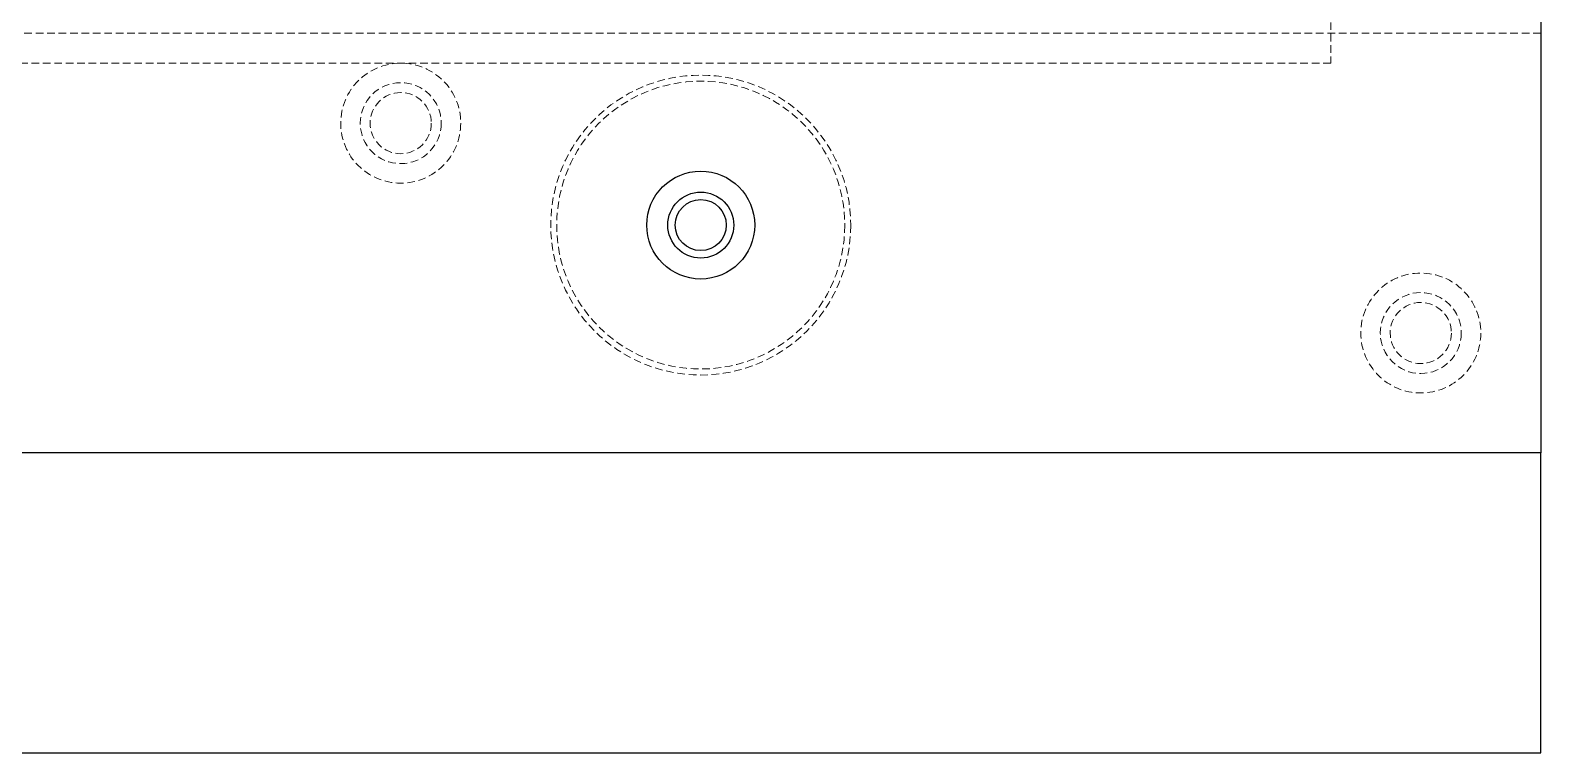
# Model space of a CAD drawing. Header units: millimetres. Extents: x 5 to 1533, y -1183 to 895.
# Drawn here: x 703.2 to 955, y -1183.1 to -1062.6 of the extents above; entities that cross this region are included whole.
import ezdxf

# ---------------------------------------------------------------- set-up
doc = ezdxf.new("R2010")
doc.units = ezdxf.units.MM
doc.linetypes.add('HIDDEN', pattern=[1.905, 1.27, -0.635])

msp = doc.modelspace()

# ---------------------------------------------------------------- linework, layer by layer
at = {"color": 7, "linetype": 'Continuous', "lineweight": 25}
for p, q in [((954.986, -583.11), (954.986, -1133.11)), ((954.986, -1133.11), (574.986, -1133.11)), ((954.986, -1183.11), (954.986, -1133.11)), ((574.986, -1183.11), (954.986, -1183.11))]:
    msp.add_line(p, q, dxfattribs=at)
at = {"color": 7, "linetype": 'HIDDEN', "lineweight": 18}
for p, q in [((919.986, -1025.11), (919.986, -1068.11)), ((954.986, -1063.11), (574.986, -1063.11)), ((919.986, -1068.11), (679.986, -1068.11))]:
    msp.add_line(p, q, dxfattribs=at)
for centre, radius in [((764.986, -1078.11), 10), ((764.986, -1078.11), 6.75), ((814.986, -1095.11), 25), ((814.986, -1095.11), 24), ((764.986, -1078.11), 5.1), ((934.986, -1113.11), 10), ((934.986, -1113.11), 6.75), ((934.986, -1113.11), 5.1)]:
    msp.add_circle(centre, radius, dxfattribs=at)
at = {"color": 7, "linetype": 'Continuous', "lineweight": 25}
for radius in [9, 5.5, 4.25]:
    msp.add_circle((814.986, -1095.11), radius, dxfattribs=at)

doc.saveas('drawing.dxf')
